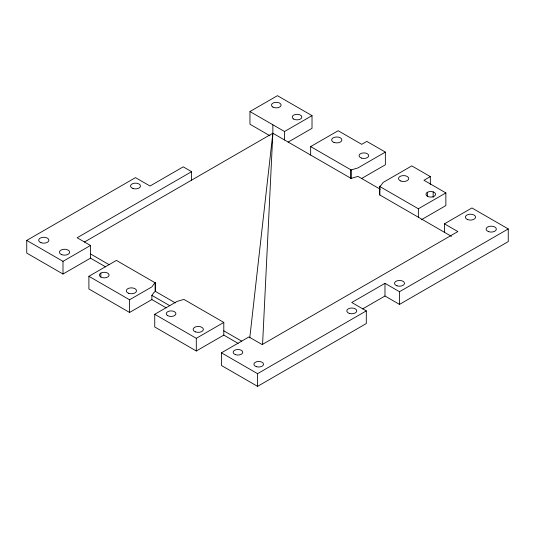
<?xml version="1.0" encoding="UTF-8"?>
<svg xmlns="http://www.w3.org/2000/svg" width="535" height="535" viewBox="0 0 535 535"><rect width="100%" height="100%" fill="white"/><g stroke="black" fill="none" stroke-linecap="round" stroke-linejoin="round"><path stroke-width="0.8" d="M284.526 139.969L284.526 131.51L249.952 111.547L249.952 124.227L269.988 135.796M310.654 155.056L310.654 146.597L338.147 130.721L361.72 144.33L366.809 141.394L385.361 152.1L385.361 164.78L361.566 178.516M249.952 111.547L277.444 95.678L312.019 115.64L312.019 128.32L288.144 142.103M430.327 184.528L430.327 176.603L411.783 165.897L383.127 182.442L381.074 185.304L379.609 186.407L379.609 194.854L451.5 236.37M262.558 344.707L272.85 133.228L272.85 124.769M249.771 337.886L272.85 133.228L351.1 178.409L357.962 176.376L380.251 189.243M151.873 299.58L151.873 295.36L153.926 292.498L155.391 291.401L155.391 282.935L116.396 260.425L88.897 276.294L88.897 288.974L129.57 312.46L151.873 299.58L166.251 307.879M155.391 282.935L153.926 284.038L151.873 286.9L129.57 299.774L88.897 276.294M105.602 266.871L90.495 258.151L63.003 274.027L26.75 253.095L26.75 240.416L135.495 177.627L150.021 186.019L183.224 166.846L191.597 171.681L191.597 180.141M191.597 171.681L77.14 237.761L90.495 245.471L90.495 258.151M84.343 242.067L272.85 133.228M284.526 131.51L312.019 115.64M26.75 240.416L63.003 261.347L90.495 245.471M385.361 152.1L357.962 167.916L351.1 169.949L310.654 146.597M154.735 314.306L177.038 301.426L183.9 299.399L223.797 322.431L223.797 335.111L196.305 350.987L154.735 326.985L154.735 314.306L196.305 338.307L223.797 322.431M430.327 176.603L423.974 180.275L445.862 192.908L445.862 205.587L421.259 219.791M379.609 186.407L418.363 208.784L445.862 192.908M444.438 232.284L444.438 223.831L471.93 207.961L508.25 228.933L508.25 241.613L399.505 304.395L384.979 296.009L362.603 308.929M508.25 228.933L399.505 291.715L384.979 283.329L351.776 302.496L366.301 310.882L366.301 323.561L257.556 386.35L221.436 365.492L221.436 352.812L248.929 336.943L262.15 344.573L457.86 231.581L444.438 223.831M221.436 352.812L257.556 373.671L366.301 310.882M175.346 302.897L155.117 291.241L155.117 282.781M223.797 330.837L241.753 341.203M90.495 253.931L109.2 264.731M223.797 335.111L238.162 343.403M151.873 295.36L169.849 305.739M433.169 191.864L433.169 197.415M427.351 192.312L427.351 196.271A4.822 2.782 0 0 0 435.416 194.994A4.822 2.782 0 0 0 429.511 191.59A4.822 2.782 0 0 0 427.351 196.245M418.363 208.784L418.363 217.237M399.505 291.715L399.505 304.395M384.979 283.329L384.979 296.009M379.883 186.561L379.883 195.007M351.1 169.949L351.1 178.409M350.826 169.789L350.826 178.249M257.556 373.671L257.556 386.35M196.305 338.307L196.305 350.987M129.57 299.774L129.57 312.46M100.834 273.097L100.834 277.063A4.822 2.782 0 0 0 108.899 275.786A4.822 2.782 0 0 0 102.994 272.375A4.822 2.782 0 0 0 100.834 277.036M63.003 261.347L63.003 274.027M133.001 188.514A4.989 2.882 0 0 0 140.484 186.019A4.989 2.882 0 0 0 133.001 183.525A4.989 2.882 0 0 0 133.001 188.514M349.281 313.376A4.989 2.882 0 0 0 356.765 310.882A4.989 2.882 0 0 0 349.281 308.387A4.989 2.882 0 0 0 349.281 313.376M397.01 285.824A4.989 2.882 0 0 0 404.493 283.329A4.989 2.882 0 0 0 397.01 280.828A4.989 2.882 0 0 0 397.01 285.824M361.493 158.086A4.822 2.782 0 0 0 368.722 155.678A4.822 2.782 0 0 0 361.493 153.264A4.822 2.782 0 0 0 361.493 158.086M400.889 181.044A5.123 2.956 0 0 0 408.733 178.65A5.123 2.956 0 0 0 401.217 175.928A5.123 2.956 0 0 0 400.889 181.044M467.744 219.644A5.123 2.956 0 0 0 475.595 217.25A5.123 2.956 0 0 0 468.078 214.528A5.123 2.956 0 0 0 467.744 219.644M293.635 119.044A4.822 2.782 0 0 0 301.7 117.794A4.822 2.782 0 0 0 295.795 114.39A4.822 2.782 0 0 0 293.635 119.044M334.027 142.444A5.123 2.956 0 0 0 341.878 140.05A5.123 2.956 0 0 0 334.362 137.328A5.123 2.956 0 0 0 334.027 142.444M167.689 315.637A4.822 2.782 0 0 0 175.754 314.386A4.822 2.782 0 0 0 169.856 310.982A4.822 2.782 0 0 0 167.689 315.637M128.661 293.307A5.123 2.956 0 0 0 136.505 290.913A5.123 2.956 0 0 0 128.995 288.184A5.123 2.956 0 0 0 128.661 293.307M61.799 254.707A5.123 2.956 0 0 0 69.65 252.313A5.123 2.956 0 0 0 62.134 249.584A5.123 2.956 0 0 0 61.799 254.707M235.547 354.678A4.822 2.782 0 0 0 242.776 352.264A4.822 2.782 0 0 0 235.547 349.857A4.822 2.782 0 0 0 235.547 354.678M195.522 331.907A5.123 2.956 0 0 0 203.367 329.513A5.123 2.956 0 0 0 195.85 326.785A5.123 2.956 0 0 0 195.522 331.907M272.883 107.06A4.822 2.782 0 0 0 280.942 105.816A4.822 2.782 0 0 0 275.043 102.406A4.822 2.782 0 0 0 272.883 107.06M488.495 231.628A5.123 2.956 0 0 0 496.346 229.234A5.123 2.956 0 0 0 488.829 226.506A5.123 2.956 0 0 0 488.495 231.628M41.048 242.723A5.123 2.956 0 0 0 48.899 240.329A5.123 2.956 0 0 0 41.382 237.607A5.123 2.956 0 0 0 41.048 242.723M256.298 366.656A4.822 2.782 0 0 0 263.528 364.248A4.822 2.782 0 0 0 256.298 361.841A4.822 2.782 0 0 0 256.298 366.656"/></g></svg>
